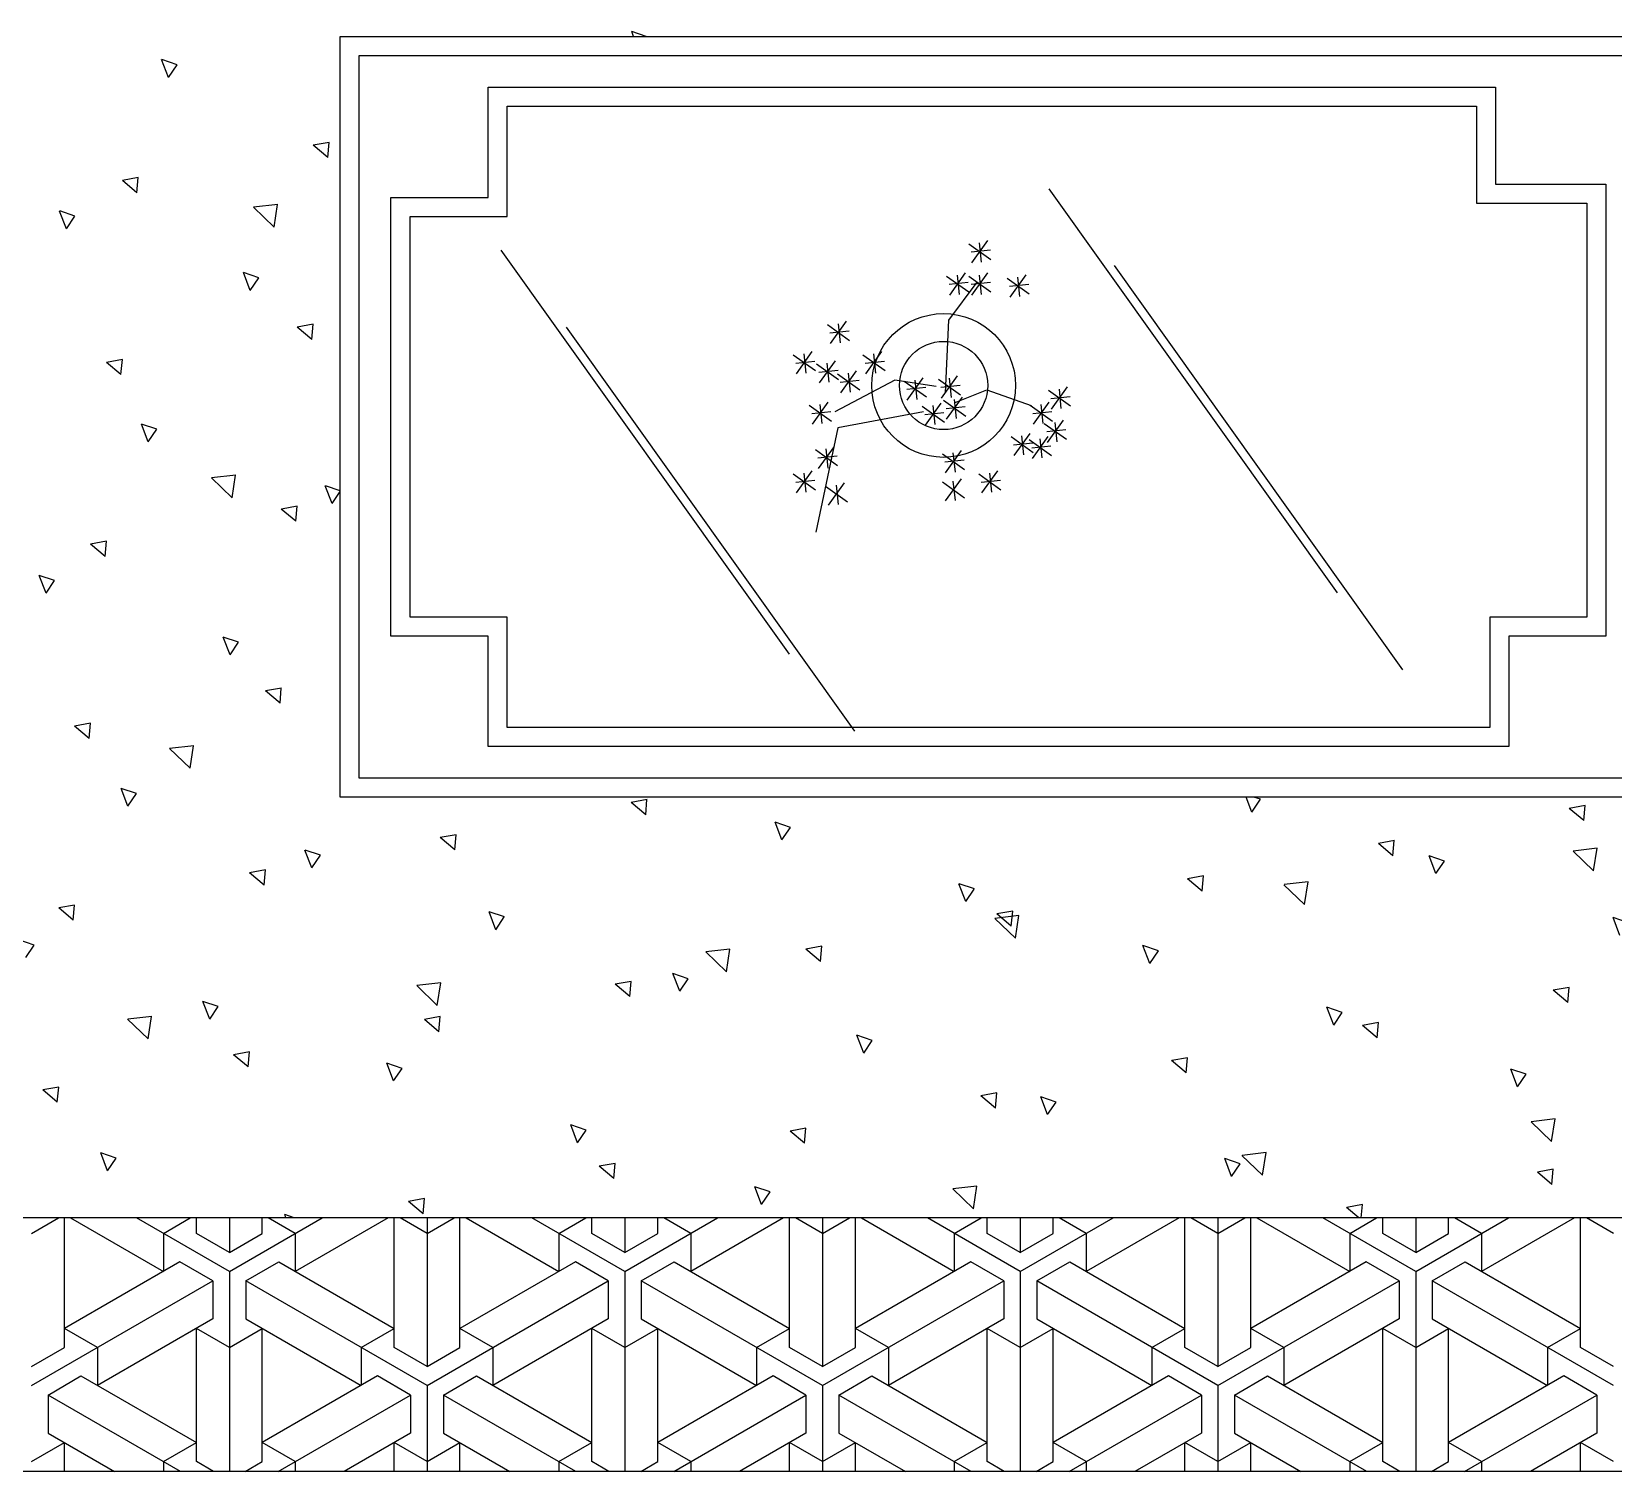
# Model space of a CAD drawing. Header units: millimetres. Extents: x -30782 to 40110, y 35885 to 73818.
# Drawn here: x 13248 to 14495, y 59865 to 61000 of the extents above; entities that cross this region are included whole.
import ezdxf

# ---------------------------------------------------------------- set-up
doc = ezdxf.new("R2010")
doc.units = ezdxf.units.MM

# ---------------------------------------------------------------- blocks, each defined once
blk = doc.blocks.new('A$C64524CB6')
for p, q in [((730.8, 691.2, -685.7), (730.8, 1291.2, -685.7)), ((730.8, 1291.2, -685.7), (1768.7, 1291.2, -685.7)), ((962.1, 1291.2, -685.7), (960.6, 1295, -685.7)), ((972, 1291.2, -685.7), (960.7, 1295, -685.7)), ((595.4, 1258.9, -685.7), (590, 1272.9, -685.7)), ((602.2, 1268.9, -685.7), (590.1, 1272.9, -685.7)), ((745.8, 706.2, -685.7), (745.8, 1276.2, -685.7)), ((745.8, 1276.2, -685.7), (1753.7, 1276.2, -685.7)), ((595.4, 1258.9, -685.7), (602.1, 1268.9, -685.7)), ((847.3, 1251.2, -685.7), (1641.6, 1251.2, -685.7)), ((847.3, 1164.1, -685.7), (847.3, 1251.2, -685.7)), ((1641.6, 1251.2, -685.7), (1641.6, 1174.7, -685.7)), ((862.3, 1236.2, -685.7), (1626.6, 1236.2, -685.7)), ((862.3, 1149.1, -685.7), (862.3, 1236.2, -685.7)), ((1626.6, 1236.2, -685.7), (1626.6, 1159.7, -685.7)), ((720.9, 1195.7, -685.7), (709.4, 1205.3, -685.7)), ((722, 1207.6, -685.7), (709.5, 1205.3, -685.7)), ((720.9, 1195.7, -685.7), (722, 1207.6, -685.7)), ((571.6, 1179.9, -685.7), (559, 1177.6, -685.7)), ((570.5, 1167.9, -685.7), (559, 1177.6, -685.7)), ((570.5, 1167.9, -685.7), (571.5, 1179.9, -685.7)), ((1641.6, 1174.7, -685.7), (1728.7, 1174.7, -685.7)), ((1728.7, 1174.7, -685.7), (1728.7, 818.2, -685.7)), ((770.8, 818.2, -685.7), (770.8, 1164.1, -685.7)), ((770.8, 1164.1, -685.7), (847.3, 1164.1, -685.7)), ((1289.4, 1171.1, -685.7), (1516.8, 852.4, -685.7)), ((514.9, 1139.5, -685.7), (509.5, 1153.5, -685.7)), ((521.6, 1149.5, -685.7), (509.6, 1153.6, -685.7)), ((514.9, 1139.5, -685.7), (521.6, 1149.5, -685.7)), ((678.7, 1140.8, -685.7), (662.4, 1156.4, -685.7)), ((681.5, 1158.6, -685.7), (662.5, 1156.4, -685.7)), ((678.7, 1140.8, -685.7), (681.4, 1158.6, -685.7)), ((785.8, 833.2, -685.7), (785.8, 1149.1, -685.7)), ((785.8, 1149.1, -685.7), (862.3, 1149.1, -685.7)), ((1626.6, 1159.7, -685.7), (1713.7, 1159.7, -685.7)), ((1713.7, 1159.7, -685.7), (1713.7, 833.2, -685.7)), ((857.3, 1122.6, -685.7), (1084.7, 803.9, -685.7)), ((1226.3, 1127.7, -685.7), (1243.8, 1115.2, -685.7)), ((1228.3, 1121.2, -685.7), (1243.4, 1122.8, -685.7)), ((1228.8, 1112.7, -685.7), (1241.3, 1130.2, -685.7)), ((1234.6, 1128.3, -685.7), (1236.2, 1113.2, -685.7)), ((1341, 1110.4, -685.7), (1568.4, 791.7, -685.7)), ((659.9, 1090.9, -685.7), (654.5, 1104.9, -685.7)), ((666.7, 1100.8, -685.7), (654.6, 1104.9, -685.7)), ((659.9, 1090.9, -685.7), (666.6, 1100.8, -685.7)), ((1208.8, 1102.2, -685.7), (1226.3, 1089.7, -685.7)), ((1210.6, 1067.5, -685.7), (1233, 1097.5, -685.7)), ((1211.3, 1087.2, -685.7), (1223.8, 1104.7, -685.7)), ((1217.1, 1102.9, -685.7), (1218.7, 1087.7, -685.7)), ((1226.3, 1102.2, -685.7), (1243.8, 1089.7, -685.7)), ((1228.8, 1087.2, -685.7), (1241.3, 1104.7, -685.7)), ((1234.6, 1102.9, -685.7), (1236.2, 1087.7, -685.7)), ((1256.5, 1100.6, -685.7), (1274, 1088.1, -685.7)), ((1259, 1085.6, -685.7), (1271.5, 1103.1, -685.7)), ((1264.8, 1101.3, -685.7), (1266.4, 1086.1, -685.7)), ((1210.8, 1095.7, -685.7), (1225.9, 1097.3, -685.7)), ((1228.3, 1095.7, -685.7), (1243.4, 1097.3, -685.7)), ((1258.5, 1094.1, -685.7), (1273.6, 1095.7, -685.7)), ((709.5, 1064.2, -685.7), (696.9, 1061.9, -685.7)), ((708.4, 1052.2, -685.7), (696.9, 1061.9, -685.7)), ((708.4, 1052.2, -685.7), (709.4, 1064.2, -685.7)), ((908.8, 1061.9, -685.7), (1136.2, 743.2, -685.7)), ((1114.9, 1064, -685.7), (1132.4, 1051.5, -685.7)), ((1117.4, 1049, -685.7), (1129.9, 1066.5, -685.7)), ((1123.3, 1064.6, -685.7), (1124.9, 1049.5, -685.7)), ((1208.1, 1010, -685.7), (1210.6, 1067.5, -685.7)), ((1116.9, 1057.5, -685.7), (1132, 1059.1, -685.7)), ((559, 1036.4, -685.7), (546.5, 1034.1, -685.7)), ((557.9, 1024.5, -685.7), (559, 1036.4, -685.7)), ((1087.9, 1040.1, -685.7), (1105.4, 1027.6, -685.7)), ((1089.9, 1033.6, -685.7), (1105, 1035.2, -685.7)), ((1090.4, 1025.1, -685.7), (1102.9, 1042.6, -685.7)), ((1096.2, 1040.8, -685.7), (1097.8, 1025.6, -685.7)), ((1108.7, 1018, -685.7), (1121.2, 1035.4, -685.7)), ((1142.8, 1040.1, -685.7), (1160.3, 1027.6, -685.7)), ((1144.7, 1033.6, -685.7), (1159.9, 1035.2, -685.7)), ((1145.3, 1025.1, -685.7), (1157.8, 1042.6, -685.7)), ((1151.1, 1040.8, -685.7), (1152.7, 1025.6, -685.7)), ((557.9, 1024.5, -685.7), (546.4, 1034.1, -685.7)), ((1106.2, 1032.9, -685.7), (1123.7, 1020.5, -685.7)), ((1108.2, 1026.4, -685.7), (1123.3, 1028, -685.7)), ((1114.5, 1033.6, -685.7), (1116.1, 1018.5, -685.7)), ((1122.9, 1025, -685.7), (1140.4, 1012.5, -685.7)), ((1125.4, 1010, -685.7), (1137.9, 1027.5, -685.7)), ((1131.2, 1025.6, -685.7), (1132.8, 1010.5, -685.7)), ((1204.9, 1006, -685.7), (1217.4, 1023.5, -685.7)), ((1168.1, 1020, -685.7), (1120.7, 995.1, -685.7)), ((1124.9, 1018.5, -685.7), (1140, 1020.1, -685.7)), ((1200.6, 1015, -685.7), (1168.1, 1020, -685.7)), ((1175.4, 1019.4, -685.7), (1192.9, 1006.9, -685.7)), ((1177.4, 1012.9, -685.7), (1192.5, 1014.5, -685.7)), ((1177.9, 1004.4, -685.7), (1190.4, 1021.9, -685.7)), ((1183.7, 1020.1, -685.7), (1185.3, 1004.9, -685.7)), ((1202.4, 1021, -685.7), (1219.9, 1008.5, -685.7)), ((1204.4, 1014.5, -685.7), (1219.5, 1016.1, -685.7)), ((1210.8, 1021.7, -685.7), (1212.4, 1006.5, -685.7)), ((1215.5, 1002.6, -685.7), (1240.5, 1012.5, -685.7)), ((1240.5, 1012.5, -685.7), (1275.5, 1000.1, -685.7)), ((1289.1, 1012.2, -685.7), (1306.6, 999.8, -685.7)), ((1291.6, 997.3, -685.7), (1304.1, 1014.7, -685.7)), ((1297.5, 1012.9, -685.7), (1299, 997.8, -685.7)), ((1100.6, 1000.3, -685.7), (1118.1, 987.8, -685.7)), ((1103.1, 985.3, -685.7), (1115.6, 1002.8, -685.7)), ((1109, 1001, -685.7), (1110.5, 985.8, -685.7)), ((1189.7, 999.5, -685.7), (1207.2, 987, -685.7)), ((1192.2, 984.5, -685.7), (1204.7, 1002, -685.7)), ((1198, 1000.2, -685.7), (1199.6, 985, -685.7)), ((1206.4, 1004.3, -685.7), (1223.9, 991.8, -685.7)), ((1208.4, 997.8, -685.7), (1223.5, 999.4, -685.7)), ((1208.9, 989.3, -685.7), (1221.4, 1006.8, -685.7)), ((1214.7, 1004.9, -685.7), (1216.3, 989.8, -685.7)), ((1274.8, 1000.3, -685.7), (1292.3, 987.8, -685.7)), ((1277.3, 985.3, -685.7), (1289.8, 1002.8, -685.7)), ((1283.1, 1001, -685.7), (1284.7, 985.8, -685.7)), ((1291.1, 1005.7, -685.7), (1306.2, 1007.3, -685.7)), ((579.4, 971.5, -685.7), (574, 985.5, -685.7)), ((586.1, 981.5, -685.7), (574.1, 985.5, -685.7)), ((1102.6, 993.8, -685.7), (1117.7, 995.4, -685.7)), ((1190.6, 995.1, -685.7), (1123.2, 982.6, -685.7)), ((1191.7, 993, -685.7), (1206.8, 994.6, -685.7)), ((1276.8, 993.8, -685.7), (1291.9, 995.4, -685.7)), ((1285.9, 986, -685.7), (1303.4, 973.5, -685.7)), ((1288.4, 971, -685.7), (1300.9, 988.5, -685.7)), ((1294.3, 986.6, -685.7), (1295.9, 971.5, -685.7)), ((579.4, 971.5, -685.7), (586.1, 981.4, -685.7)), ((1123.2, 982.6, -685.7), (1105.7, 900.1, -685.7)), ((1259.7, 975.6, -685.7), (1277.2, 963.1, -685.7)), ((1262.2, 960.6, -685.7), (1274.7, 978.1, -685.7)), ((1268, 976.3, -685.7), (1269.6, 961.2, -685.7)), ((1274, 973.2, -685.7), (1291.5, 960.7, -685.7)), ((1276.5, 958.2, -685.7), (1289, 975.7, -685.7)), ((1282.3, 973.9, -685.7), (1283.9, 958.8, -685.7)), ((1287.9, 979.5, -685.7), (1303, 981.1, -685.7)), ((1105.4, 965.3, -685.7), (1122.9, 952.8, -685.7)), ((1107.4, 958.8, -685.7), (1122.5, 960.4, -685.7)), ((1107.9, 950.3, -685.7), (1120.4, 967.8, -685.7)), ((1113.7, 965.9, -685.7), (1115.3, 950.8, -685.7)), ((1205.6, 962.1, -685.7), (1223.1, 949.6, -685.7)), ((1208.1, 947.1, -685.7), (1220.6, 964.6, -685.7)), ((1213.9, 962.7, -685.7), (1215.5, 947.6, -685.7)), ((1261.7, 969.1, -685.7), (1276.8, 970.7, -685.7)), ((1276, 966.7, -685.7), (1291.1, 968.3, -685.7)), ((1090.4, 931.2, -685.7), (1102.9, 948.7, -685.7)), ((1207.6, 955.6, -685.7), (1222.7, 957.2, -685.7)), ((1236.7, 931.2, -685.7), (1249.2, 948.7, -685.7)), ((645.6, 927.4, -685.7), (629.3, 943, -685.7)), ((648.4, 945.2, -685.7), (629.4, 943, -685.7)), ((645.6, 927.4, -685.7), (648.3, 945.2, -685.7)), ((724.4, 922.8, -685.7), (719, 936.8, -685.7)), ((730.8, 932.9, -685.7), (719.1, 936.8, -685.7)), ((1087.9, 946.2, -685.7), (1105.4, 933.7, -685.7)), ((1089.9, 939.7, -685.7), (1105, 941.3, -685.7)), ((1096.2, 946.8, -685.7), (1097.8, 931.7, -685.7)), ((1113.3, 936.6, -685.7), (1130.8, 924.1, -685.7)), ((1115.8, 921.6, -685.7), (1128.3, 939.1, -685.7)), ((1121.7, 937.3, -685.7), (1123.3, 922.1, -685.7)), ((1205.6, 939.8, -685.7), (1223.1, 927.3, -685.7)), ((1208.1, 924.8, -685.7), (1220.6, 942.3, -685.7)), ((1213.9, 940.5, -685.7), (1215.5, 925.3, -685.7)), ((1234.2, 946.2, -685.7), (1251.7, 933.7, -685.7)), ((1236.2, 939.7, -685.7), (1251.3, 941.3, -685.7)), ((1242.6, 946.8, -685.7), (1244.2, 931.7, -685.7)), ((724.4, 922.8, -685.7), (730.8, 932.3, -685.7)), ((695.8, 908.8, -685.7), (684.3, 918.4, -685.7)), ((696.9, 920.7, -685.7), (684.4, 918.4, -685.7)), ((695.8, 908.8, -685.7), (696.9, 920.7, -685.7)), ((546.5, 893, -685.7), (533.9, 890.7, -685.7)), ((545.4, 881, -685.7), (533.9, 890.7, -685.7)), ((545.4, 881, -685.7), (546.4, 893, -685.7)), ((498.9, 852.1, -685.7), (493.5, 866.1, -685.7)), ((505.6, 862.1, -685.7), (493.5, 866.1, -685.7)), ((498.9, 852.1, -685.7), (505.6, 862.1, -685.7)), ((862.3, 833.2, -685.7), (785.8, 833.2, -685.7)), ((862.3, 746.2, -685.7), (862.3, 833.2, -685.7)), ((1637.2, 833.2, -685.7), (1637.2, 746.2, -685.7)), ((1713.7, 833.2, -685.7), (1637.2, 833.2, -685.7)), ((643.9, 803.4, -685.7), (638.5, 817.5, -685.7)), ((650.7, 813.4, -685.7), (638.6, 817.5, -685.7)), ((643.9, 803.4, -685.7), (650.6, 813.4, -685.7)), ((847.3, 818.2, -685.7), (770.8, 818.2, -685.7)), ((847.3, 731.2, -685.7), (847.3, 818.2, -685.7)), ((1652.2, 818.2, -685.7), (1652.2, 731.2, -685.7)), ((1728.7, 818.2, -685.7), (1652.2, 818.2, -685.7)), ((684.4, 777.3, -685.7), (671.8, 775, -685.7)), ((683.3, 765.3, -685.7), (671.8, 775, -685.7)), ((683.3, 765.3, -685.7), (684.3, 777.3, -685.7)), ((533.9, 749.5, -685.7), (521.4, 747.2, -685.7)), ((532.8, 737.6, -685.7), (533.9, 749.5, -685.7)), ((532.8, 737.6, -685.7), (521.3, 747.2, -685.7)), ((1637.2, 746.2, -685.7), (862.3, 746.2, -685.7)), ((612.5, 714, -685.7), (596.2, 729.5, -685.7)), ((615.3, 731.7, -685.7), (596.3, 729.5, -685.7)), ((612.5, 714, -685.7), (615.2, 731.7, -685.7)), ((1652.2, 731.2, -685.7), (847.3, 731.2, -685.7)), ((1753.7, 706.2, -685.7), (745.8, 706.2, -685.7)), ((563.4, 684.1, -685.7), (558, 698.1, -685.7)), ((570.1, 694, -685.7), (558, 698.1, -685.7)), ((563.4, 684.1, -685.7), (570.1, 694, -685.7)), ((1768.7, 691.2, -685.7), (730.8, 691.2, -685.7)), ((971.6, 677.4, -685.7), (960.1, 687, -685.7)), ((972.7, 689.3, -685.7), (960.2, 687, -685.7)), ((971.6, 677.4, -685.7), (972.6, 689.3, -685.7)), ((1449.6, 679.5, -685.7), (1445.1, 691.2, -685.7)), ((1449.6, 679.5, -685.7), (1456.3, 689.5, -685.7)), ((1456.3, 689.5, -685.7), (1451.2, 691.2, -685.7)), ((1712.3, 684.6, -685.7), (1699.8, 682.3, -685.7)), ((1711.2, 672.7, -685.7), (1699.8, 682.3, -685.7)), ((1711.2, 672.7, -685.7), (1712.3, 684.6, -685.7)), ((822.2, 661.6, -685.7), (809.7, 659.3, -685.7)), ((821.2, 649.6, -685.7), (822.2, 661.6, -685.7)), ((1079, 657.5, -685.7), (1073.6, 671.5, -685.7)), ((1085.7, 667.4, -685.7), (1073.7, 671.5, -685.7)), ((1079, 657.5, -685.7), (1085.7, 667.4, -685.7)), ((708.4, 635.4, -685.7), (703, 649.4, -685.7)), ((715.2, 645.4, -685.7), (703.1, 649.4, -685.7)), ((821.2, 649.6, -685.7), (809.7, 659.3, -685.7)), ((1560.8, 644.9, -685.7), (1549.3, 654.6, -685.7)), ((1561.9, 656.9, -685.7), (1549.4, 654.6, -685.7)), ((1560.8, 644.9, -685.7), (1561.8, 656.9, -685.7)), ((1721.8, 650.9, -685.7), (1702.8, 648.7, -685.7)), ((1719, 633.1, -685.7), (1702.8, 648.7, -685.7)), ((1719, 633.1, -685.7), (1721.8, 650.9, -685.7)), ((708.4, 635.4, -685.7), (715.1, 645.4, -685.7)), ((1594.6, 630.9, -685.7), (1589.2, 644.9, -685.7)), ((1601.4, 640.8, -685.7), (1589.3, 644.9, -685.7)), ((1594.6, 630.9, -685.7), (1601.3, 640.8, -685.7)), ((670.7, 621.9, -685.7), (659.2, 631.5, -685.7)), ((671.8, 633.8, -685.7), (659.3, 631.5, -685.7)), ((670.7, 621.9, -685.7), (671.8, 633.8, -685.7)), ((1411.5, 629.1, -685.7), (1398.9, 626.8, -685.7)), ((1410.4, 617.2, -685.7), (1398.9, 626.8, -685.7)), ((1410.4, 617.2, -685.7), (1411.4, 629.1, -685.7)), ((1493.9, 624.4, -685.7), (1474.9, 622.2, -685.7)), ((1491.1, 606.6, -685.7), (1493.8, 624.4, -685.7)), ((1224, 608.8, -685.7), (1218.6, 622.8, -685.7)), ((1230.8, 618.8, -685.7), (1218.7, 622.8, -685.7)), ((1224, 608.8, -685.7), (1230.7, 618.7, -685.7)), ((1491.1, 606.6, -685.7), (1474.8, 622.1, -685.7)), ((521.4, 606.1, -685.7), (508.8, 603.8, -685.7)), ((520.3, 594.1, -685.7), (508.8, 603.8, -685.7)), ((520.3, 594.1, -685.7), (521.3, 606.1, -685.7)), ((860.2, 596.7, -685.7), (848.1, 600.8, -685.7)), ((853.4, 586.7, -685.7), (848.1, 600.7, -685.7)), ((1259.9, 589.4, -685.7), (1248.4, 599.1, -685.7)), ((1261, 601.4, -685.7), (1248.5, 599.1, -685.7)), ((1259.9, 589.4, -685.7), (1261, 601.4, -685.7)), ((853.4, 586.7, -685.7), (860.1, 596.7, -685.7)), ((1263.2, 580.1, -685.7), (1246.9, 595.6, -685.7)), ((1265.9, 597.8, -685.7), (1247, 595.6, -685.7)), ((1263.2, 580.1, -685.7), (1265.9, 597.8, -685.7)), ((1739.6, 582.2, -685.7), (1734.3, 596.2, -685.7)), ((1746.4, 592.1, -685.7), (1734.3, 596.2, -685.7)), ((489.6, 574.6, -685.7), (477.5, 578.7, -685.7)), ((482.9, 564.7, -685.7), (489.6, 574.6, -685.7)), ((1369.1, 560.1, -685.7), (1363.7, 574.1, -685.7)), ((1375.8, 570.1, -685.7), (1363.7, 574.1, -685.7)), ((1038, 571.3, -685.7), (1019, 569.1, -685.7)), ((1035.2, 553.5, -685.7), (1019, 569.1, -685.7)), ((1035.2, 553.5, -685.7), (1038, 571.3, -685.7)), ((1110.6, 573.6, -685.7), (1098, 571.3, -685.7)), ((1109.5, 561.7, -685.7), (1098, 571.3, -685.7)), ((1109.5, 561.7, -685.7), (1110.5, 573.6, -685.7)), ((1369.1, 560.1, -685.7), (1375.8, 570.1, -685.7)), ((998.5, 538.1, -685.7), (993.1, 552.1, -685.7)), ((1005.2, 548, -685.7), (993.1, 552.1, -685.7)), ((810.1, 544.8, -685.7), (791.1, 542.6, -685.7)), ((807.3, 527, -685.7), (791.1, 542.6, -685.7)), ((807.3, 527, -685.7), (810.1, 544.8, -685.7)), ((960.1, 545.9, -685.7), (947.6, 543.6, -685.7)), ((959, 533.9, -685.7), (947.6, 543.6, -685.7)), ((959, 533.9, -685.7), (960.1, 545.9, -685.7)), ((998.5, 538.1, -685.7), (1005.2, 548, -685.7)), ((1699.8, 541.2, -685.7), (1687.2, 538.9, -685.7)), ((1698.7, 529.2, -685.7), (1687.2, 538.9, -685.7)), ((1698.7, 529.2, -685.7), (1699.7, 541.2, -685.7)), ((627.9, 516, -685.7), (622.5, 530, -685.7)), ((634.6, 526, -685.7), (622.5, 530, -685.7)), ((627.9, 516, -685.7), (634.6, 526, -685.7)), ((1514.1, 511.5, -685.7), (1508.7, 525.5, -685.7)), ((1520.8, 521.4, -685.7), (1508.7, 525.5, -685.7)), ((579.4, 500.5, -685.7), (563.1, 516.1, -685.7)), ((582.2, 518.3, -685.7), (563.2, 516.1, -685.7)), ((579.4, 500.5, -685.7), (582.1, 518.3, -685.7)), ((808.6, 506.2, -685.7), (797.1, 515.8, -685.7)), ((809.7, 518.1, -685.7), (797.2, 515.8, -685.7)), ((808.6, 506.2, -685.7), (809.7, 518.1, -685.7)), ((1514.1, 511.5, -685.7), (1520.8, 521.4, -685.7)), ((1549.3, 513.4, -685.7), (1536.8, 511.1, -685.7)), ((1548.3, 501.5, -685.7), (1549.3, 513.4, -685.7)), ((1143.5, 489.4, -685.7), (1138.1, 503.4, -685.7)), ((1150.2, 499.4, -685.7), (1138.2, 503.4, -685.7)), ((1143.5, 489.4, -685.7), (1150.2, 499.4, -685.7)), ((1548.3, 501.5, -685.7), (1536.8, 511.1, -685.7)), ((659.3, 490.4, -685.7), (646.7, 488.1, -685.7)), ((658.2, 478.4, -685.7), (646.7, 488.1, -685.7)), ((658.2, 478.4, -685.7), (659.2, 490.4, -685.7)), ((772.9, 467.4, -685.7), (767.5, 481.4, -685.7)), ((779.7, 477.3, -685.7), (767.6, 481.4, -685.7)), ((772.9, 467.4, -685.7), (779.6, 477.3, -685.7)), ((1397.8, 473.7, -685.7), (1386.3, 483.4, -685.7)), ((1398.9, 485.7, -685.7), (1386.4, 483.4, -685.7)), ((1397.8, 473.7, -685.7), (1398.9, 485.7, -685.7)), ((1659.1, 462.8, -685.7), (1653.7, 476.8, -685.7)), ((1665.9, 472.8, -685.7), (1653.8, 476.8, -685.7)), ((508.8, 462.6, -685.7), (496.3, 460.3, -685.7)), ((507.7, 450.7, -685.7), (508.8, 462.6, -685.7)), ((1659.1, 462.8, -685.7), (1665.8, 472.8, -685.7)), ((507.7, 450.7, -685.7), (496.2, 460.3, -685.7)), ((1248.5, 457.9, -685.7), (1235.9, 455.6, -685.7)), ((1247.4, 446, -685.7), (1235.9, 455.6, -685.7)), ((1247.4, 446, -685.7), (1248.4, 457.9, -685.7)), ((1288.5, 440.8, -685.7), (1283.2, 454.8, -685.7)), ((1295.3, 450.7, -685.7), (1283.2, 454.8, -685.7)), ((1288.5, 440.8, -685.7), (1295.2, 450.7, -685.7)), ((1688.7, 437.4, -685.7), (1669.7, 435.2, -685.7)), ((1685.9, 419.6, -685.7), (1688.7, 437.4, -685.7)), ((917.9, 418.7, -685.7), (912.6, 432.7, -685.7)), ((924.7, 428.7, -685.7), (912.6, 432.7, -685.7)), ((917.9, 418.7, -685.7), (924.7, 428.6, -685.7)), ((1096.9, 418.2, -685.7), (1085.4, 427.9, -685.7)), ((1098, 430.2, -685.7), (1085.5, 427.9, -685.7)), ((1096.9, 418.2, -685.7), (1098, 430.2, -685.7)), ((1685.9, 419.6, -685.7), (1669.7, 435.2, -685.7)), ((554.1, 406.6, -685.7), (542, 410.7, -685.7)), ((547.4, 396.6, -685.7), (542, 410.6, -685.7)), ((547.4, 396.6, -685.7), (554.1, 406.6, -685.7)), ((947.6, 402.4, -685.7), (935, 400.1, -685.7)), ((946.5, 390.5, -685.7), (935, 400.1, -685.7)), ((946.5, 390.5, -685.7), (947.5, 402.4, -685.7)), ((1433.6, 392.1, -685.7), (1428.2, 406.1, -685.7)), ((1440.3, 402, -685.7), (1428.2, 406.1, -685.7)), ((1433.6, 392.1, -685.7), (1440.3, 402, -685.7)), ((1458, 393.1, -685.7), (1441.7, 408.7, -685.7)), ((1460.8, 410.9, -685.7), (1441.8, 408.7, -685.7)), ((1458, 393.1, -685.7), (1460.7, 410.9, -685.7)), ((1687.2, 397.7, -685.7), (1674.7, 395.4, -685.7)), ((1686.1, 385.8, -685.7), (1674.7, 395.4, -685.7)), ((1686.1, 385.8, -685.7), (1687.2, 397.7, -685.7)), ((797.1, 374.7, -685.7), (784.6, 372.4, -685.7)), ((796.1, 362.7, -685.7), (797.1, 374.7, -685.7)), ((1063, 370, -685.7), (1057.6, 384, -685.7)), ((1069.7, 380, -685.7), (1057.6, 384, -685.7)), ((1063, 370, -685.7), (1069.7, 380, -685.7)), ((1232.8, 384.4, -685.7), (1213.8, 382.2, -685.7)), ((1230, 366.6, -685.7), (1213.8, 382.2, -685.7)), ((1230, 366.6, -685.7), (1232.8, 384.4, -685.7)), ((688, 359.5, -685.7), (687, 362, -685.7)), ((694.5, 359.5, -685.7), (687.1, 362, -685.7)), ((796.1, 362.7, -685.7), (784.6, 372.4, -685.7)), ((1534, 359.5, -685.7), (1524.2, 367.7, -685.7)), ((1536.8, 370, -685.7), (1524.3, 367.7, -685.7)), ((1535.8, 359.5, -685.7), (1536.7, 370, -685.7)), ((2390.1, 359.5, -685.7), (200, 359.5, -685.7)), ((487.5, 347.2, -685.7), (508.7, 359.5, -685.7)), ((513.5, 257.2, -685.7), (513.5, 359.5, -685.7)), ((518.2, 359.5, -685.7), (591.4, 317.2, -685.7)), ((643.4, 317.2, -685.7), (570.2, 359.5, -685.7)), ((591.4, 347.2, -685.7), (612.6, 359.5, -685.7)), ((617.4, 347.2, -685.7), (617.4, 359.5, -685.7)), ((643.4, 317.2, -685.7), (716.6, 359.5, -685.7)), ((643.4, 359.5, -685.7), (643.4, 332.2, -685.7)), ((669.3, 347.2, -685.7), (669.3, 359.5, -685.7)), ((695.3, 347.2, -685.7), (674.1, 359.5, -685.7)), ((768.5, 359.5, -685.7), (695.3, 317.2, -685.7)), ((773.3, 257.2, -685.7), (773.3, 359.5, -685.7)), ((799.2, 347.2, -685.7), (778, 359.5, -685.7)), ((799.2, 359.5, -685.7), (799.2, 242.2, -685.7)), ((799.2, 347.2, -685.7), (820.5, 359.5, -685.7)), ((825.2, 257.2, -685.7), (825.2, 359.5, -685.7)), ((830, 359.5, -685.7), (903.2, 317.2, -685.7)), ((955.1, 317.2, -685.7), (881.9, 359.5, -685.7)), ((903.2, 347.2, -685.7), (924.4, 359.5, -685.7)), ((929.1, 347.2, -685.7), (929.1, 359.5, -685.7)), ((955.1, 359.5, -685.7), (955.1, 332.2, -685.7)), ((955.1, 317.2, -685.7), (1028.3, 359.5, -685.7)), ((981.1, 347.2, -685.7), (981.1, 359.5, -685.7)), ((1007.1, 347.2, -685.7), (985.9, 359.5, -685.7)), ((1080.3, 359.5, -685.7), (1007.1, 317.2, -685.7)), ((1085, 257.2, -685.7), (1085, 359.5, -685.7)), ((1111, 347.2, -685.7), (1089.8, 359.5, -685.7)), ((1111, 359.5, -685.7), (1111, 242.2, -685.7)), ((1111, 347.2, -685.7), (1132.3, 359.5, -685.7)), ((1137, 257.2, -685.7), (1137, 359.5, -685.7)), ((1141.7, 359.5, -685.7), (1214.9, 317.2, -685.7)), ((1266.9, 317.2, -685.7), (1193.7, 359.5, -685.7)), ((1214.9, 347.2, -685.7), (1236.2, 359.5, -685.7)), ((1240.9, 347.2, -685.7), (1240.9, 359.5, -685.7)), ((1266.9, 317.2, -685.7), (1340.1, 359.5, -685.7)), ((1266.9, 359.5, -685.7), (1266.9, 332.2, -685.7)), ((1292.9, 347.2, -685.7), (1292.9, 359.5, -685.7)), ((1318.9, 347.2, -685.7), (1297.6, 359.5, -685.7)), ((1392.1, 359.5, -685.7), (1318.9, 317.2, -685.7)), ((1396.8, 257.2, -685.7), (1396.8, 359.5, -685.7)), ((1422.8, 347.2, -685.7), (1401.5, 359.5, -685.7)), ((1422.8, 359.5, -685.7), (1422.8, 242.2, -685.7)), ((1422.8, 347.2, -685.7), (1444, 359.5, -685.7)), ((1448.8, 257.2, -685.7), (1448.8, 359.5, -685.7)), ((1453.5, 359.5, -685.7), (1526.7, 317.2, -685.7)), ((1578.7, 317.2, -685.7), (1505.5, 359.5, -685.7)), ((1526.7, 347.2, -685.7), (1547.9, 359.5, -685.7)), ((1552.7, 347.2, -685.7), (1552.7, 359.5, -685.7)), ((1578.7, 359.5, -685.7), (1578.7, 332.2, -685.7)), ((1578.7, 317.2, -685.7), (1651.9, 359.5, -685.7)), ((1604.6, 347.2, -685.7), (1604.6, 359.5, -685.7)), ((1630.6, 347.2, -685.7), (1609.4, 359.5, -685.7)), ((1703.8, 359.5, -685.7), (1630.6, 317.2, -685.7)), ((1708.6, 257.2, -685.7), (1708.6, 359.5, -685.7)), ((1734.6, 347.2, -685.7), (1713.3, 359.5, -685.7)), ((591.4, 347.2, -685.7), (591.4, 317.2, -685.7)), ((643.4, 332.2, -685.7), (617.4, 347.2, -685.7)), ((643.4, 332.2, -685.7), (669.3, 347.2, -685.7)), ((695.3, 347.2, -685.7), (695.3, 317.2, -685.7)), ((903.2, 347.2, -685.7), (903.2, 317.2, -685.7)), ((955.1, 332.2, -685.7), (929.1, 347.2, -685.7)), ((955.1, 332.2, -685.7), (981.1, 347.2, -685.7)), ((1007.1, 347.2, -685.7), (1007.1, 317.2, -685.7)), ((1214.9, 347.2, -685.7), (1214.9, 317.2, -685.7)), ((1266.9, 332.2, -685.7), (1240.9, 347.2, -685.7)), ((1266.9, 332.2, -685.7), (1292.9, 347.2, -685.7)), ((1318.9, 347.2, -685.7), (1318.9, 317.2, -685.7)), ((1526.7, 347.2, -685.7), (1526.7, 317.2, -685.7)), ((1578.7, 332.2, -685.7), (1552.7, 347.2, -685.7)), ((1578.7, 332.2, -685.7), (1604.6, 347.2, -685.7)), ((1630.6, 347.2, -685.7), (1630.6, 317.2, -685.7)), ((604.4, 324.7, -685.7), (513.5, 272.2, -685.7)), ((630.4, 309.7, -685.7), (604.4, 324.7, -685.7)), ((656.4, 309.7, -685.7), (682.3, 324.7, -685.7)), ((682.3, 324.7, -685.7), (773.3, 272.2, -685.7)), ((916.2, 324.7, -685.7), (825.2, 272.2, -685.7)), ((942.1, 309.7, -685.7), (916.2, 324.7, -685.7)), ((968.1, 309.7, -685.7), (994.1, 324.7, -685.7)), ((994.1, 324.7, -685.7), (1085, 272.2, -685.7)), ((1227.9, 324.7, -685.7), (1137, 272.2, -685.7)), ((1253.9, 309.7, -685.7), (1227.9, 324.7, -685.7)), ((1279.9, 309.7, -685.7), (1305.9, 324.7, -685.7)), ((1305.9, 324.7, -685.7), (1396.8, 272.2, -685.7)), ((1539.7, 324.7, -685.7), (1448.8, 272.2, -685.7)), ((1565.7, 309.7, -685.7), (1539.7, 324.7, -685.7)), ((1591.7, 309.7, -685.7), (1617.6, 324.7, -685.7)), ((1617.6, 324.7, -685.7), (1708.6, 272.2, -685.7)), ((643.4, 317.2, -685.7), (643.4, 159.5, -685.7)), ((955.1, 317.2, -685.7), (955.1, 159.5, -685.7)), ((1266.9, 317.2, -685.7), (1266.9, 159.5, -685.7)), ((1578.7, 317.2, -685.7), (1578.7, 159.5, -685.7)), ((487.5, 227.2, -685.7), (630.4, 309.7, -685.7)), ((630.4, 309.7, -685.7), (630.4, 279.7, -685.7)), ((799.2, 227.2, -685.7), (656.4, 309.7, -685.7)), ((656.4, 309.7, -685.7), (656.4, 279.7, -685.7)), ((799.2, 227.2, -685.7), (942.1, 309.7, -685.7)), ((942.1, 309.7, -685.7), (942.1, 279.7, -685.7)), ((1111, 227.2, -685.7), (968.1, 309.7, -685.7)), ((968.1, 309.7, -685.7), (968.1, 279.7, -685.7)), ((1111, 227.2, -685.7), (1253.9, 309.7, -685.7)), ((1253.9, 309.7, -685.7), (1253.9, 279.7, -685.7)), ((1422.8, 227.2, -685.7), (1279.9, 309.7, -685.7)), ((1279.9, 309.7, -685.7), (1279.9, 279.7, -685.7)), ((1422.8, 227.2, -685.7), (1565.7, 309.7, -685.7)), ((1565.7, 309.7, -685.7), (1565.7, 279.7, -685.7)), ((1591.7, 309.7, -685.7), (1591.7, 279.7, -685.7)), ((1734.6, 227.2, -685.7), (1591.7, 309.7, -685.7)), ((630.4, 279.7, -685.7), (539.4, 227.2, -685.7)), ((656.4, 279.7, -685.7), (747.3, 227.2, -685.7)), ((942.1, 279.7, -685.7), (851.2, 227.2, -685.7)), ((968.1, 279.7, -685.7), (1059.1, 227.2, -685.7)), ((1253.9, 279.7, -685.7), (1163, 227.2, -685.7)), ((1279.9, 279.7, -685.7), (1370.8, 227.2, -685.7)), ((1565.7, 279.7, -685.7), (1474.7, 227.2, -685.7)), ((1591.7, 279.7, -685.7), (1682.6, 227.2, -685.7)), ((539.4, 257.2, -685.7), (513.5, 272.2, -685.7)), ((643.4, 257.2, -685.7), (617.4, 272.2, -685.7)), ((617.4, 167.2, -685.7), (617.4, 272.2, -685.7)), ((643.4, 257.2, -685.7), (669.3, 272.2, -685.7)), ((669.3, 167.2, -685.7), (669.3, 272.2, -685.7)), ((747.3, 257.2, -685.7), (773.3, 272.2, -685.7)), ((851.2, 257.2, -685.7), (825.2, 272.2, -685.7)), ((955.1, 257.2, -685.7), (929.1, 272.2, -685.7)), ((929.1, 167.2, -685.7), (929.1, 272.2, -685.7)), ((955.1, 257.2, -685.7), (981.1, 272.2, -685.7)), ((981.1, 167.2, -685.7), (981.1, 272.2, -685.7)), ((1059.1, 257.2, -685.7), (1085, 272.2, -685.7)), ((1163, 257.2, -685.7), (1137, 272.2, -685.7)), ((1266.9, 257.2, -685.7), (1240.9, 272.2, -685.7)), ((1240.9, 167.2, -685.7), (1240.9, 272.2, -685.7)), ((1266.9, 257.2, -685.7), (1292.9, 272.2, -685.7)), ((1292.9, 167.2, -685.7), (1292.9, 272.2, -685.7)), ((1370.8, 257.2, -685.7), (1396.8, 272.2, -685.7)), ((1474.7, 257.2, -685.7), (1448.8, 272.2, -685.7)), ((1578.7, 257.2, -685.7), (1552.7, 272.2, -685.7)), ((1552.7, 167.2, -685.7), (1552.7, 272.2, -685.7)), ((1578.7, 257.2, -685.7), (1604.6, 272.2, -685.7)), ((1604.6, 167.2, -685.7), (1604.6, 272.2, -685.7)), ((1682.6, 257.2, -685.7), (1708.6, 272.2, -685.7)), ((487.5, 242.2, -685.7), (513.5, 257.2, -685.7)), ((539.4, 257.2, -685.7), (539.4, 227.2, -685.7)), ((747.3, 257.2, -685.7), (747.3, 227.2, -685.7)), ((799.2, 242.2, -685.7), (773.3, 257.2, -685.7)), ((799.2, 242.2, -685.7), (825.2, 257.2, -685.7)), ((851.2, 257.2, -685.7), (851.2, 227.2, -685.7)), ((1059.1, 257.2, -685.7), (1059.1, 227.2, -685.7)), ((1111, 242.2, -685.7), (1085, 257.2, -685.7)), ((1111, 242.2, -685.7), (1137, 257.2, -685.7)), ((1163, 257.2, -685.7), (1163, 227.2, -685.7)), ((1370.8, 257.2, -685.7), (1370.8, 227.2, -685.7)), ((1422.8, 242.2, -685.7), (1396.8, 257.2, -685.7)), ((1422.8, 242.2, -685.7), (1448.8, 257.2, -685.7)), ((1474.7, 257.2, -685.7), (1474.7, 227.2, -685.7)), ((1682.6, 257.2, -685.7), (1682.6, 227.2, -685.7)), ((1734.6, 242.2, -685.7), (1708.6, 257.2, -685.7)), ((500.5, 219.7, -685.7), (526.4, 234.7, -685.7)), ((526.4, 234.7, -685.7), (617.4, 182.2, -685.7)), ((760.3, 234.7, -685.7), (669.3, 182.2, -685.7)), ((786.3, 219.7, -685.7), (760.3, 234.7, -685.7)), ((799.2, 227.2, -685.7), (799.2, 159.5, -685.7)), ((812.2, 219.7, -685.7), (838.2, 234.7, -685.7)), ((838.2, 234.7, -685.7), (929.1, 182.2, -685.7)), ((1072, 234.7, -685.7), (981.1, 182.2, -685.7)), ((1098, 219.7, -685.7), (1072, 234.7, -685.7)), ((1111, 227.2, -685.7), (1111, 159.5, -685.7)), ((1124, 219.7, -685.7), (1150, 234.7, -685.7)), ((1150, 234.7, -685.7), (1240.9, 182.2, -685.7)), ((1383.8, 234.7, -685.7), (1292.9, 182.2, -685.7)), ((1409.8, 219.7, -685.7), (1383.8, 234.7, -685.7)), ((1422.8, 227.2, -685.7), (1422.8, 159.5, -685.7)), ((1435.8, 219.7, -685.7), (1461.8, 234.7, -685.7)), ((1461.8, 234.7, -685.7), (1552.7, 182.2, -685.7)), ((1695.6, 234.7, -685.7), (1604.6, 182.2, -685.7)), ((1721.6, 219.7, -685.7), (1695.6, 234.7, -685.7)), ((604.8, 159.5, -685.7), (500.5, 219.7, -685.7)), ((500.5, 219.7, -685.7), (500.5, 189.7, -685.7)), ((681.9, 159.5, -685.7), (786.3, 219.7, -685.7)), ((786.3, 219.7, -685.7), (786.3, 189.7, -685.7)), ((916.6, 159.5, -685.7), (812.2, 219.7, -685.7)), ((812.2, 219.7, -685.7), (812.2, 189.7, -685.7)), ((993.7, 159.5, -685.7), (1098, 219.7, -685.7)), ((1098, 219.7, -685.7), (1098, 189.7, -685.7)), ((1228.3, 159.5, -685.7), (1124, 219.7, -685.7)), ((1124, 219.7, -685.7), (1124, 189.7, -685.7)), ((1305.5, 159.5, -685.7), (1409.8, 219.7, -685.7)), ((1409.8, 219.7, -685.7), (1409.8, 189.7, -685.7)), ((1540.1, 159.5, -685.7), (1435.8, 219.7, -685.7)), ((1435.8, 219.7, -685.7), (1435.8, 189.7, -685.7)), ((1617.2, 159.5, -685.7), (1721.6, 219.7, -685.7)), ((1721.6, 219.7, -685.7), (1721.6, 189.7, -685.7)), ((500.5, 189.7, -685.7), (552.8, 159.5, -685.7)), ((786.3, 189.7, -685.7), (733.9, 159.5, -685.7)), ((812.2, 189.7, -685.7), (864.6, 159.5, -685.7)), ((1098, 189.7, -685.7), (1045.6, 159.5, -685.7)), ((1124, 189.7, -685.7), (1176.4, 159.5, -685.7)), ((1409.8, 189.7, -685.7), (1357.4, 159.5, -685.7)), ((1435.8, 189.7, -685.7), (1488.2, 159.5, -685.7)), ((1721.6, 189.7, -685.7), (1669.2, 159.5, -685.7)), ((487.5, 167.2, -685.7), (513.5, 182.2, -685.7)), ((513.5, 159.5, -685.7), (513.5, 182.2, -685.7)), ((591.4, 167.2, -685.7), (617.4, 182.2, -685.7)), ((695.3, 167.2, -685.7), (669.3, 182.2, -685.7)), ((799.2, 167.2, -685.7), (773.3, 182.2, -685.7)), ((773.3, 159.5, -685.7), (773.3, 182.2, -685.7)), ((799.2, 167.2, -685.7), (825.2, 182.2, -685.7)), ((825.2, 159.5, -685.7), (825.2, 182.2, -685.7)), ((903.2, 167.2, -685.7), (929.1, 182.2, -685.7)), ((1007.1, 167.2, -685.7), (981.1, 182.2, -685.7)), ((1111, 167.2, -685.7), (1085, 182.2, -685.7)), ((1085, 159.5, -685.7), (1085, 182.2, -685.7)), ((1111, 167.2, -685.7), (1137, 182.2, -685.7)), ((1137, 159.5, -685.7), (1137, 182.2, -685.7)), ((1214.9, 167.2, -685.7), (1240.9, 182.2, -685.7)), ((1318.9, 167.2, -685.7), (1292.9, 182.2, -685.7)), ((1422.8, 167.2, -685.7), (1396.8, 182.2, -685.7)), ((1396.8, 159.5, -685.7), (1396.8, 182.2, -685.7)), ((1422.8, 167.2, -685.7), (1448.8, 182.2, -685.7)), ((1448.8, 159.5, -685.7), (1448.8, 182.2, -685.7)), ((1526.7, 167.2, -685.7), (1552.7, 182.2, -685.7)), ((1630.6, 167.2, -685.7), (1604.6, 182.2, -685.7)), ((1734.6, 167.2, -685.7), (1708.6, 182.2, -685.7)), ((1708.6, 159.5, -685.7), (1708.6, 182.2, -685.7)), ((591.4, 167.2, -685.7), (591.4, 159.5, -685.7)), ((630.8, 159.5, -685.7), (617.4, 167.2, -685.7)), ((655.9, 159.5, -685.7), (669.3, 167.2, -685.7)), ((695.3, 167.2, -685.7), (695.3, 159.5, -685.7)), ((903.2, 167.2, -685.7), (903.2, 159.5, -685.7)), ((942.6, 159.5, -685.7), (929.1, 167.2, -685.7)), ((967.7, 159.5, -685.7), (981.1, 167.2, -685.7)), ((1007.1, 167.2, -685.7), (1007.1, 159.5, -685.7)), ((1214.9, 167.2, -685.7), (1214.9, 159.5, -685.7)), ((1254.3, 159.5, -685.7), (1240.9, 167.2, -685.7)), ((1279.5, 159.5, -685.7), (1292.9, 167.2, -685.7)), ((1318.9, 167.2, -685.7), (1318.9, 159.5, -685.7)), ((1526.7, 167.2, -685.7), (1526.7, 159.5, -685.7)), ((1566.1, 159.5, -685.7), (1552.7, 167.2, -685.7)), ((1591.2, 159.5, -685.7), (1604.6, 167.2, -685.7)), ((1630.6, 167.2, -685.7), (1630.6, 159.5, -685.7)), ((2586.6, 159.5, -685.7), (0, 159.5, -685.7))]:
    blk.add_line(p, q)
for radius in [56.7, 34.8]:
    blk.add_circle((1206.5, 1015.9, -685.7), radius)

msp = doc.modelspace()

# ---------------------------------------------------------------- block references
msp.add_blockref('A$C64524CB6', (12760.1, 59705.2))

doc.saveas('drawing.dxf')
